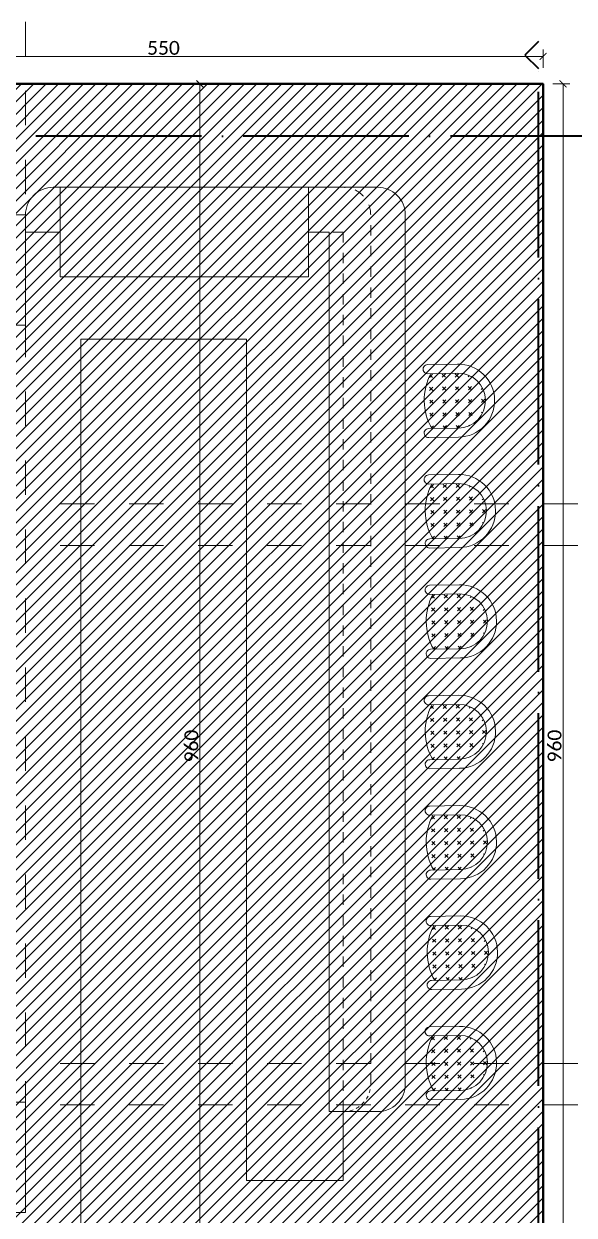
# Model space of a CAD drawing. Header units: centimetres. Extents: x -26724 to 60145, y -23645 to 6771.
# Drawn here: x -14845 to -14446, y 999 to 1862 of the extents above; entities that cross this region are included whole.
import ezdxf

# ---------------------------------------------------------------- set-up
doc = ezdxf.new("R2010")
doc.units = ezdxf.units.CM
for name, pattern in [('ACAD_ISO04W100', [30, 24, -3, 0, -3]), ('AUSGEZOGEN', [0]), ('DALEKOVOD_VN', [5, 2.5, -2.5])]:
    doc.linetypes.add(name, pattern=pattern)
doc.layers.add('3.IZGLED 2', color=7, linetype='Continuous', lineweight=9, true_color=0x4a4a4a)
doc.layers.add('IZGLED 2', color=253, linetype='Continuous', lineweight=9, true_color=0x828282)
doc.layers.add('4.KOTE', color=88, linetype='Continuous', lineweight=15)
doc.layers.add('zid', color=7, linetype='Continuous', lineweight=40)
doc.styles.get("Standard").update_dxf_attribs({"font": 'calibri.ttf'})
doc.dimstyles.new('ja 1 50', dxfattribs={"dimtxt": 10, "dimasz": 5, "dimexe": 5, "dimexo": 5, "dimgap": 1, "dimtad": 1, "dimdec": 0, "dimtxsty": 'Standard', "dimblk": 'ARCHTICK', "dimcen": 2.5, "dimclrd": 256, "dimclrt": 7, "dimadec": 0, "dimazin": 0, "dimtfac": 1, "dimtdec": 0, "dimtix": 1, "dimtmove": 1, "dimatfit": 3, "dimldrblk": 'ARCHTICK', "dimfxl": 10, "dimfxlon": 1, "dimlwd": 0, "dimlwe": 9, "dimarcsym": 0})

# ---------------------------------------------------------------- blocks, each defined once
blk = doc.blocks.new('_ArchTick')
at = {"color": 0, "linetype": 'ByBlock', "const_width": 0.15}
blk.add_lwpolyline([(-0.5, -0.5), (0.5, 0.5)], dxfattribs=at)
blk = doc.blocks.new('*D1816')
at = {"layer": '4.KOTE', "color": 0, "lineweight": 9, "transparency": 16777216}
for p, q in [((-15018.7, 1830.62), (-15018.7, 1843.81)), ((-14468.7, 1830.62), (-14468.7, 1843.81))]:
    blk.add_line(p, q, dxfattribs=at)
at = {"layer": '4.KOTE', "lineweight": 0, "transparency": 16777216}
blk.add_line((-15018.7, 1838.81), (-14468.7, 1838.81), dxfattribs=at)
at = {"layer": 'Defpoints', "color": 0, "transparency": 16777216}
for p in [(-14468.7, 1838.81), (-15018.7, 1818.89, 13.5), (-14468.7, 1818.89, 13.5)]:
    blk.add_point(p, dxfattribs=at)
at = {"layer": '4.KOTE', "lineweight": 0, "transparency": 16777216, "xscale": 5, "yscale": 5, "zscale": 5, "rotation": 180}
blk.add_blockref('_ArchTick', (-15018.7, 1838.81), dxfattribs=at)
at = {"layer": '4.KOTE', "lineweight": 0, "transparency": 16777216, "xscale": 5, "yscale": 5, "zscale": 5}
blk.add_blockref('_ArchTick', (-14468.7, 1838.81), dxfattribs=at)
at = {"layer": '4.KOTE', "color": 7, "transparency": 16777216, "insert": (-14743.7, 1844.93), "char_height": 10, "attachment_point": 5}
blk.add_mtext('550', dxfattribs=at)
blk = doc.blocks.new('*D1827')
at = {"layer": '4.KOTE', "color": 0, "lineweight": 9, "transparency": 16777216}
for p, q in [((-14707.35, 1818.89), (-14722.33, 1818.89)), ((-14707.35, 858.89), (-14722.33, 858.89))]:
    blk.add_line(p, q, dxfattribs=at)
at = {"layer": '4.KOTE', "lineweight": 0, "transparency": 16777216}
blk.add_line((-14717.33, 858.89), (-14717.33, 1818.89), dxfattribs=at)
at = {"layer": 'Defpoints', "color": 0, "transparency": 16777216}
for p in [(-14717.33, 1818.89), (-14472.11, 1818.89, 13.5), (-14468.7, 858.89, 13.5)]:
    blk.add_point(p, dxfattribs=at)
at = {"layer": '4.KOTE', "lineweight": 0, "transparency": 16777216, "xscale": 5, "yscale": 5, "zscale": 5}
for p, rotation in [((-14717.33, 1818.89), 90), ((-14717.33, 858.89), 270)]:
    blk.add_blockref('_ArchTick', p, dxfattribs=dict(at, rotation=rotation))
at = {"layer": '4.KOTE', "color": 7, "transparency": 16777216, "insert": (-14723.45, 1338.89), "char_height": 10, "attachment_point": 5, "rotation": 90}
blk.add_mtext('960', dxfattribs=at)
blk = doc.blocks.new('*D1828')
at = {"layer": '4.KOTE', "color": 0, "lineweight": 9, "transparency": 16777216}
for p, q in [((-14461.59, 1818.89), (-14449.27, 1818.89)), ((-14461.59, 858.89), (-14449.27, 858.89))]:
    blk.add_line(p, q, dxfattribs=at)
at = {"layer": '4.KOTE', "lineweight": 0, "transparency": 16777216}
blk.add_line((-14454.27, 1818.89), (-14454.27, 858.89), dxfattribs=at)
at = {"layer": 'Defpoints', "color": 0, "transparency": 16777216}
for p in [(-14468.7, 1818.89, 13.5), (-14468.7, 858.89, 13.5), (-14454.27, 858.89)]:
    blk.add_point(p, dxfattribs=at)
at = {"layer": '4.KOTE', "lineweight": 0, "transparency": 16777216, "xscale": 5, "yscale": 5, "zscale": 5}
for p, rotation in [((-14454.27, 1818.89), 90), ((-14454.27, 858.89), 270)]:
    blk.add_blockref('_ArchTick', p, dxfattribs=dict(at, rotation=rotation))
at = {"layer": '4.KOTE', "color": 7, "transparency": 16777216, "insert": (-14460.39, 1338.89), "char_height": 10, "attachment_point": 5, "rotation": 90}
blk.add_mtext('960', dxfattribs=at)
blk = doc.blocks.new('*D2089')
at = {"layer": '4.KOTE', "color": 0, "lineweight": 9, "transparency": 16777216}
for p, q in [((-6.71, 1833.89), (-18.93, 1833.89)), ((-23.93, 1743.89), (-8.93, 1743.89))]:
    blk.add_line(p, q, dxfattribs=at)
at = {"layer": '4.KOTE', "lineweight": 0, "transparency": 16777216}
blk.add_line((-13.93, 1833.89), (-13.93, 1743.89), dxfattribs=at)
at = {"layer": 'Defpoints', "color": 0, "transparency": 16777216}
for p in [(0, 1833.89, 13.5), (-18710.07, 1743.89, 13.5), (-13.93, 1743.89)]:
    blk.add_point(p, dxfattribs=at)
at = {"layer": '4.KOTE', "lineweight": 0, "transparency": 16777216, "xscale": 5, "yscale": 5, "zscale": 5}
for p, rotation in [((-13.93, 1833.89), 90), ((-13.93, 1743.89), 270)]:
    blk.add_blockref('_ArchTick', p, dxfattribs=dict(at, rotation=rotation))
at = {"layer": '4.KOTE', "color": 7, "transparency": 16777216, "insert": (-20.05, 1788.89), "char_height": 10, "attachment_point": 5, "rotation": 90}
blk.add_mtext('90', dxfattribs=at)

msp = doc.modelspace()

# ---------------------------------------------------------------- hatches: boundary and pattern name
at = {"layer": '4.KOTE'}
h = msp.add_hatch(dxfattribs=at)
h.set_pattern_fill('ANSI31', color=38, scale=2)
h.set_pattern_definition([(45, (-510, 0), (-4.490128, 4.490128), [])])
h.paths.add_polyline_path([(-14468.7, 858.89), (-14613.7, 858.89), (-14613.7, 713.89), (-14693.7, 713.89), (-14693.7, 573.89), (-14878.7, 573.89), (-14878.7, 713.89), (-14893.7, 713.89), (-14893.7, 606.49), (-15018.7, 606.48), (-15018.7, 1818.89), (-14468.7, 1818.89)])
h.paths.add_polyline_path([(-15338.58, 1893.89), (-15648.6, 1893.89), (-15648.6, 2263.89), (-15338.58, 2263.89)])

# ---------------------------------------------------------------- linework, layer by layer
at = {"layer": '3.IZGLED 2', "linetype": 'DALEKOVOD_VN', "ltscale": 10}
for p, q in [((-14843.6, 2213.89, 13.5), (-14843.6, 1643.89, 13.5)), ((-14843.6, 1645.89, 13.5), (-14843.6, 1080.89, 13.5)), ((-13643.6, 1514.39, 13.5), (-14843.6, 1514.39, 13.5)), ((-13643.6, 1484.39, 13.5), (-14843.6, 1484.39, 13.5)), ((-13643.6, 1108.89, 13.5), (-14843.6, 1108.89, 13.5)), ((-13643.6, 1078.89, 13.5), (-14843.6, 1078.89, 13.5))]:
    msp.add_line(p, q, dxfattribs=at)
at = {"layer": '3.IZGLED 2'}
for p, q in [((-14588.6, 1743.89, 13.5), (-14638.6, 1743.89, 13.5)), ((-14568.6, 1093.89, 13.5), (-14568.6, 1723.89, 13.5)), ((-14818.6, 1711.39, 13.5), (-14843.6, 1711.39, 13.5)), ((-14638.6, 1711.39, 13.5), (-14623.6, 1711.39, 13.5)), ((-14623.6, 1711.39, 13.5), (-14623.6, 1073.89, 13.5)), ((-14803.6, 940.89, 13.5), (-14803.6, 1633.89, 13.5)), ((-14803.6, 1633.89, 13.5), (-14683.6, 1633.89, 13.5)), ((-14683.6, 1023.89, 13.5), (-14683.6, 1633.89, 13.5)), ((-14588.27, 1073.89, 13.5), (-14623.6, 1073.89, 13.5))]:
    msp.add_line(p, q, dxfattribs=at)
at = {"layer": '3.IZGLED 2', "linetype": 'DALEKOVOD_VN', "ltscale": 3}
msp.add_line((-14593.6, 1093.89, 13.5), (-14593.6, 1723.89, 13.5), dxfattribs=at)
at = {"layer": '3.IZGLED 2', "linetype": 'AUSGEZOGEN', "lineweight": 18, "transparency": 33554687}
for p, q in [((-14843.6, 1711.39, 13.5), (-14818.6, 1711.39, 13.5)), ((-14803.6, 1633.89, 13.5), (-14683.6, 1633.89, 13.5)), ((-14803.6, 1633.89, 13.5), (-14803.6, 940.89, 13.5))]:
    msp.add_line(p, q, dxfattribs=at)
at = {"layer": '3.IZGLED 2', "transparency": 33554687}
for p, q in [((-14552.33, 1615.44, 13.5), (-14530.74, 1615.79, 13.5)), ((-14530.64, 1609.17, 13.5), (-14552.22, 1608.82, 13.5)), ((-14551.07, 1606.05, 13.5), (-14548.76, 1608.43, 13.5)), ((-14550.54, 1607.84, 13.5), (-14548.73, 1606.09, 13.5)), ((-14541.74, 1608.54, 13.5), (-14539.36, 1606.24, 13.5)), ((-14541.7, 1606.2, 13.5), (-14539.4, 1608.58, 13.5)), ((-14532.38, 1608.69, 13.5), (-14530, 1606.38, 13.5)), ((-14532.34, 1606.35, 13.5), (-14530.04, 1608.73, 13.5)), ((-14522.98, 1606.5, 13.5), (-14522.11, 1607.4, 13.5)), ((-14520.92, 1606.81, 13.5), (-14520.64, 1606.53, 13.5)), ((-14550.95, 1599.03, 13.5), (-14548.58, 1596.73, 13.5)), ((-14550.92, 1596.69, 13.5), (-14548.61, 1599.07, 13.5)), ((-14541.59, 1599.18, 13.5), (-14539.22, 1596.87, 13.5)), ((-14541.56, 1596.84, 13.5), (-14539.25, 1599.21, 13.5)), ((-14532.23, 1599.33, 13.5), (-14529.85, 1597.02, 13.5)), ((-14532.19, 1596.99, 13.5), (-14529.89, 1599.36, 13.5)), ((-14522.87, 1599.48, 13.5), (-14520.49, 1597.17, 13.5)), ((-14522.83, 1597.14, 13.5), (-14520.53, 1599.51, 13.5)), ((-14513.51, 1599.63, 13.5), (-14513.13, 1599.26, 13.5)), ((-14513.47, 1597.28, 13.5), (-14512.57, 1598.22, 13.5)), ((-14550.8, 1589.67, 13.5), (-14548.43, 1587.36, 13.5)), ((-14550.77, 1587.33, 13.5), (-14548.46, 1589.7, 13.5)), ((-14541.44, 1589.82, 13.5), (-14539.07, 1587.51, 13.5)), ((-14541.41, 1587.48, 13.5), (-14539.1, 1589.85, 13.5)), ((-14532.08, 1589.97, 13.5), (-14529.7, 1587.66, 13.5)), ((-14532.05, 1587.63, 13.5), (-14529.74, 1590, 13.5)), ((-14522.72, 1590.11, 13.5), (-14520.34, 1587.81, 13.5)), ((-14522.68, 1587.77, 13.5), (-14520.38, 1590.15, 13.5)), ((-14513.36, 1590.26, 13.5), (-14510.98, 1587.96, 13.5)), ((-14513.32, 1587.92, 13.5), (-14511.02, 1590.3, 13.5)), ((-14510.46, 1589.59, 13.5), (-14510.46, 1589.63, 13.5)), ((-14503.84, 1589.73, 13.5), (-14503.84, 1589.69, 13.5)), ((-14550.66, 1580.31, 13.5), (-14548.28, 1578, 13.5)), ((-14550.62, 1577.97, 13.5), (-14548.32, 1580.34, 13.5)), ((-14541.29, 1580.46, 13.5), (-14538.92, 1578.15, 13.5)), ((-14541.26, 1578.11, 13.5), (-14538.95, 1580.49, 13.5)), ((-14531.93, 1580.6, 13.5), (-14529.56, 1578.3, 13.5)), ((-14531.9, 1578.26, 13.5), (-14529.59, 1580.64, 13.5)), ((-14522.57, 1580.75, 13.5), (-14520.19, 1578.45, 13.5)), ((-14522.53, 1578.41, 13.5), (-14520.23, 1580.79, 13.5)), ((-14513.21, 1580.9, 13.5), (-14512.6, 1580.31, 13.5)), ((-14551.59, 1569.07, 13.5), (-14530, 1569.41, 13.5)), ((-14550.25, 1570.69, 13.5), (-14548.62, 1569.12, 13.5)), ((-14549.6, 1569.5, 13.5), (-14548.17, 1570.98, 13.5)), ((-14541.14, 1571.09, 13.5), (-14539.26, 1569.27, 13.5)), ((-14540.63, 1569.24, 13.5), (-14538.8, 1571.13, 13.5)), ((-14531.78, 1571.24, 13.5), (-14529.9, 1569.42, 13.5)), ((-14531.27, 1569.39, 13.5), (-14529.44, 1571.28, 13.5)), ((-14522.42, 1571.39, 13.5), (-14522.18, 1571.16, 13.5)), ((-14529.9, 1562.8, 13.5), (-14551.48, 1562.45, 13.5)), ((-14551.61, 1535.44, 13.5), (-14530.03, 1535.78, 13.5)), ((-14529.92, 1529.16, 13.5), (-14551.51, 1528.82, 13.5)), ((-14541.03, 1528.53, 13.5), (-14538.65, 1526.23, 13.5)), ((-14540.99, 1526.19, 13.5), (-14538.69, 1528.57, 13.5)), ((-14531.66, 1528.68, 13.5), (-14529.29, 1526.38, 13.5)), ((-14531.63, 1526.34, 13.5), (-14529.32, 1528.72, 13.5)), ((-14550.35, 1526.04, 13.5), (-14548.05, 1528.42, 13.5)), ((-14549.82, 1527.84, 13.5), (-14548.01, 1526.08, 13.5)), ((-14522.27, 1526.49, 13.5), (-14521.4, 1527.39, 13.5)), ((-14520.21, 1526.8, 13.5), (-14519.93, 1526.53, 13.5)), ((-14550.24, 1519.02, 13.5), (-14547.86, 1516.72, 13.5)), ((-14550.2, 1516.68, 13.5), (-14547.9, 1519.06, 13.5)), ((-14540.88, 1519.17, 13.5), (-14538.5, 1516.87, 13.5)), ((-14540.84, 1516.83, 13.5), (-14538.54, 1519.21, 13.5)), ((-14531.52, 1519.32, 13.5), (-14529.14, 1517.02, 13.5)), ((-14531.48, 1516.98, 13.5), (-14529.18, 1519.36, 13.5)), ((-14522.15, 1519.47, 13.5), (-14519.78, 1517.17, 13.5)), ((-14522.12, 1517.13, 13.5), (-14519.81, 1519.51, 13.5)), ((-14512.79, 1519.62, 13.5), (-14512.42, 1519.26, 13.5)), ((-14512.76, 1517.28, 13.5), (-14511.85, 1518.21, 13.5)), ((-14550.09, 1509.66, 13.5), (-14547.71, 1507.36, 13.5)), ((-14550.05, 1507.32, 13.5), (-14547.75, 1509.7, 13.5)), ((-14540.73, 1509.81, 13.5), (-14538.35, 1507.51, 13.5)), ((-14540.69, 1507.47, 13.5), (-14538.39, 1509.85, 13.5)), ((-14531.37, 1509.96, 13.5), (-14528.99, 1507.66, 13.5)), ((-14531.33, 1507.62, 13.5), (-14529.03, 1510, 13.5)), ((-14522, 1510.11, 13.5), (-14519.63, 1507.8, 13.5)), ((-14521.97, 1507.77, 13.5), (-14519.66, 1510.15, 13.5)), ((-14512.64, 1510.26, 13.5), (-14510.27, 1507.95, 13.5)), ((-14512.61, 1507.92, 13.5), (-14510.3, 1510.29, 13.5)), ((-14509.75, 1509.58, 13.5), (-14509.75, 1509.62, 13.5)), ((-14503.13, 1509.73, 13.5), (-14503.13, 1509.69, 13.5)), ((-14549.94, 1500.3, 13.5), (-14547.56, 1498, 13.5)), ((-14549.9, 1497.96, 13.5), (-14547.6, 1500.34, 13.5)), ((-14540.58, 1500.45, 13.5), (-14538.2, 1498.15, 13.5)), ((-14540.54, 1498.11, 13.5), (-14538.24, 1500.49, 13.5)), ((-14531.22, 1500.6, 13.5), (-14528.84, 1498.29, 13.5)), ((-14531.18, 1498.26, 13.5), (-14528.88, 1500.63, 13.5)), ((-14521.86, 1500.75, 13.5), (-14519.48, 1498.44, 13.5)), ((-14521.82, 1498.41, 13.5), (-14519.52, 1500.78, 13.5)), ((-14512.49, 1500.9, 13.5), (-14511.88, 1500.3, 13.5)), ((-14550.87, 1489.06, 13.5), (-14529.29, 1489.41, 13.5)), ((-14549.53, 1490.68, 13.5), (-14547.9, 1489.11, 13.5)), ((-14548.89, 1489.49, 13.5), (-14547.45, 1490.97, 13.5)), ((-14540.43, 1491.09, 13.5), (-14538.54, 1489.26, 13.5)), ((-14539.92, 1489.24, 13.5), (-14538.09, 1491.12, 13.5)), ((-14531.07, 1491.24, 13.5), (-14529.18, 1489.41, 13.5)), ((-14530.55, 1489.39, 13.5), (-14528.73, 1491.27, 13.5)), ((-14521.71, 1491.39, 13.5), (-14521.46, 1491.15, 13.5)), ((-14529.18, 1482.79, 13.5), (-14550.77, 1482.44, 13.5)), ((-14550.9, 1455.43, 13.5), (-14529.31, 1455.77, 13.5)), ((-14529.21, 1449.16, 13.5), (-14550.79, 1448.81, 13.5)), ((-14549.63, 1446.03, 13.5), (-14547.33, 1448.41, 13.5)), ((-14549.11, 1447.83, 13.5), (-14547.29, 1446.07, 13.5)), ((-14540.31, 1448.52, 13.5), (-14537.93, 1446.22, 13.5)), ((-14540.27, 1446.18, 13.5), (-14537.97, 1448.56, 13.5)), ((-14530.95, 1448.67, 13.5), (-14528.57, 1446.37, 13.5)), ((-14530.91, 1446.33, 13.5), (-14528.61, 1448.71, 13.5)), ((-14521.55, 1446.48, 13.5), (-14520.68, 1447.38, 13.5)), ((-14519.49, 1446.79, 13.5), (-14519.21, 1446.52, 13.5)), ((-14549.52, 1439.01, 13.5), (-14547.14, 1436.71, 13.5)), ((-14549.48, 1436.67, 13.5), (-14547.18, 1439.05, 13.5)), ((-14540.16, 1439.16, 13.5), (-14537.78, 1436.86, 13.5)), ((-14540.12, 1436.82, 13.5), (-14537.82, 1439.2, 13.5)), ((-14530.8, 1439.31, 13.5), (-14528.42, 1437.01, 13.5)), ((-14530.76, 1436.97, 13.5), (-14528.46, 1439.35, 13.5)), ((-14521.44, 1439.46, 13.5), (-14519.06, 1437.16, 13.5)), ((-14521.4, 1437.12, 13.5), (-14519.1, 1439.5, 13.5)), ((-14512.08, 1439.61, 13.5), (-14511.7, 1439.25, 13.5)), ((-14512.04, 1437.27, 13.5), (-14511.14, 1438.2, 13.5)), ((-14549.37, 1429.65, 13.5), (-14546.99, 1427.35, 13.5)), ((-14549.33, 1427.31, 13.5), (-14547.03, 1429.69, 13.5)), ((-14540.01, 1429.8, 13.5), (-14537.63, 1427.5, 13.5)), ((-14539.97, 1427.46, 13.5), (-14537.67, 1429.84, 13.5)), ((-14530.65, 1429.95, 13.5), (-14528.27, 1427.65, 13.5)), ((-14530.61, 1427.61, 13.5), (-14528.31, 1429.99, 13.5)), ((-14521.29, 1430.1, 13.5), (-14518.91, 1427.8, 13.5)), ((-14521.25, 1427.76, 13.5), (-14518.95, 1430.14, 13.5)), ((-14511.93, 1430.25, 13.5), (-14509.55, 1427.95, 13.5)), ((-14511.89, 1427.91, 13.5), (-14509.59, 1430.29, 13.5)), ((-14509.03, 1429.58, 13.5), (-14509.03, 1429.61, 13.5)), ((-14502.41, 1429.72, 13.5), (-14502.41, 1429.68, 13.5)), ((-14549.22, 1420.29, 13.5), (-14546.84, 1417.99, 13.5)), ((-14549.19, 1417.95, 13.5), (-14546.88, 1420.33, 13.5)), ((-14539.86, 1420.44, 13.5), (-14537.48, 1418.14, 13.5)), ((-14539.82, 1418.1, 13.5), (-14537.52, 1420.48, 13.5)), ((-14530.5, 1420.59, 13.5), (-14528.12, 1418.29, 13.5)), ((-14530.46, 1418.25, 13.5), (-14528.16, 1420.63, 13.5)), ((-14521.14, 1420.74, 13.5), (-14518.76, 1418.44, 13.5)), ((-14521.1, 1418.4, 13.5), (-14518.8, 1420.78, 13.5)), ((-14511.78, 1420.89, 13.5), (-14511.17, 1420.3, 13.5)), ((-14550.16, 1409.06, 13.5), (-14528.57, 1409.4, 13.5)), ((-14548.81, 1410.68, 13.5), (-14547.19, 1409.1, 13.5)), ((-14548.17, 1409.48, 13.5), (-14546.73, 1410.97, 13.5)), ((-14539.71, 1411.08, 13.5), (-14537.83, 1409.25, 13.5)), ((-14539.2, 1409.23, 13.5), (-14537.37, 1411.12, 13.5)), ((-14530.35, 1411.23, 13.5), (-14528.46, 1409.4, 13.5)), ((-14529.84, 1409.38, 13.5), (-14528.01, 1411.27, 13.5)), ((-14520.99, 1411.38, 13.5), (-14520.75, 1411.14, 13.5)), ((-14528.47, 1402.78, 13.5), (-14550.05, 1402.44, 13.5)), ((-14551.61, 1375.4, 13.5), (-14530.03, 1375.74, 13.5)), ((-14529.92, 1369.13, 13.5), (-14551.51, 1368.78, 13.5)), ((-14550.35, 1366, 13.5), (-14548.05, 1368.38, 13.5)), ((-14549.82, 1367.8, 13.5), (-14548.01, 1366.04, 13.5)), ((-14541.03, 1368.49, 13.5), (-14538.65, 1366.19, 13.5)), ((-14540.99, 1366.15, 13.5), (-14538.69, 1368.53, 13.5)), ((-14531.66, 1368.64, 13.5), (-14529.29, 1366.34, 13.5)), ((-14531.63, 1366.3, 13.5), (-14529.32, 1368.68, 13.5)), ((-14522.27, 1366.45, 13.5), (-14521.4, 1367.35, 13.5)), ((-14520.21, 1366.76, 13.5), (-14519.93, 1366.49, 13.5)), ((-14550.24, 1358.98, 13.5), (-14547.86, 1356.68, 13.5)), ((-14550.2, 1356.64, 13.5), (-14547.9, 1359.02, 13.5)), ((-14540.88, 1359.13, 13.5), (-14538.5, 1356.83, 13.5)), ((-14540.84, 1356.79, 13.5), (-14538.54, 1359.17, 13.5)), ((-14531.52, 1359.28, 13.5), (-14529.14, 1356.98, 13.5)), ((-14531.48, 1356.94, 13.5), (-14529.18, 1359.32, 13.5)), ((-14522.15, 1359.43, 13.5), (-14519.78, 1357.13, 13.5)), ((-14522.12, 1357.09, 13.5), (-14519.81, 1359.47, 13.5)), ((-14512.79, 1359.58, 13.5), (-14512.42, 1359.22, 13.5)), ((-14512.76, 1357.24, 13.5), (-14511.85, 1358.17, 13.5)), ((-14550.09, 1349.62, 13.5), (-14547.71, 1347.32, 13.5)), ((-14550.05, 1347.28, 13.5), (-14547.75, 1349.66, 13.5)), ((-14540.73, 1349.77, 13.5), (-14538.35, 1347.47, 13.5)), ((-14540.69, 1347.43, 13.5), (-14538.39, 1349.81, 13.5)), ((-14531.37, 1349.92, 13.5), (-14528.99, 1347.62, 13.5)), ((-14531.33, 1347.58, 13.5), (-14529.03, 1349.96, 13.5)), ((-14522, 1350.07, 13.5), (-14519.63, 1347.77, 13.5)), ((-14521.97, 1347.73, 13.5), (-14519.66, 1350.11, 13.5)), ((-14512.64, 1350.22, 13.5), (-14510.27, 1347.92, 13.5)), ((-14512.61, 1347.88, 13.5), (-14510.3, 1350.26, 13.5)), ((-14509.75, 1349.55, 13.5), (-14509.75, 1349.58, 13.5)), ((-14503.13, 1349.69, 13.5), (-14503.13, 1349.65, 13.5)), ((-14549.94, 1340.26, 13.5), (-14547.56, 1337.96, 13.5)), ((-14549.9, 1337.92, 13.5), (-14547.6, 1340.3, 13.5)), ((-14540.58, 1340.41, 13.5), (-14538.2, 1338.11, 13.5)), ((-14540.54, 1338.07, 13.5), (-14538.24, 1340.45, 13.5)), ((-14531.22, 1340.56, 13.5), (-14528.84, 1338.26, 13.5)), ((-14531.18, 1338.22, 13.5), (-14528.88, 1340.6, 13.5)), ((-14521.86, 1340.71, 13.5), (-14519.48, 1338.41, 13.5)), ((-14521.82, 1338.37, 13.5), (-14519.52, 1340.75, 13.5)), ((-14512.49, 1340.86, 13.5), (-14511.88, 1340.27, 13.5)), ((-14549.53, 1330.65, 13.5), (-14547.9, 1329.07, 13.5)), ((-14548.89, 1329.45, 13.5), (-14547.45, 1330.94, 13.5)), ((-14540.43, 1331.05, 13.5), (-14538.54, 1329.22, 13.5)), ((-14539.92, 1329.2, 13.5), (-14538.09, 1331.09, 13.5)), ((-14531.07, 1331.2, 13.5), (-14529.18, 1329.37, 13.5)), ((-14530.55, 1329.35, 13.5), (-14528.73, 1331.24, 13.5)), ((-14521.71, 1331.35, 13.5), (-14521.46, 1331.11, 13.5)), ((-14550.87, 1329.03, 13.5), (-14529.29, 1329.37, 13.5)), ((-14529.18, 1322.75, 13.5), (-14550.77, 1322.41, 13.5)), ((-14550.9, 1295.39, 13.5), (-14529.31, 1295.74, 13.5)), ((-14529.21, 1289.12, 13.5), (-14550.79, 1288.77, 13.5)), ((-14549.63, 1286, 13.5), (-14547.33, 1288.38, 13.5)), ((-14549.11, 1287.79, 13.5), (-14547.29, 1286.04, 13.5)), ((-14540.31, 1288.49, 13.5), (-14537.93, 1286.18, 13.5)), ((-14540.27, 1286.15, 13.5), (-14537.97, 1288.52, 13.5)), ((-14530.95, 1288.64, 13.5), (-14528.57, 1286.33, 13.5)), ((-14530.91, 1286.3, 13.5), (-14528.61, 1288.67, 13.5)), ((-14521.55, 1286.45, 13.5), (-14520.68, 1287.34, 13.5)), ((-14519.49, 1286.76, 13.5), (-14519.21, 1286.48, 13.5)), ((-14549.52, 1278.98, 13.5), (-14547.14, 1276.67, 13.5)), ((-14549.48, 1276.64, 13.5), (-14547.18, 1279.01, 13.5)), ((-14540.16, 1279.13, 13.5), (-14537.78, 1276.82, 13.5)), ((-14540.12, 1276.79, 13.5), (-14537.82, 1279.16, 13.5)), ((-14530.8, 1279.28, 13.5), (-14528.42, 1276.97, 13.5)), ((-14530.76, 1276.94, 13.5), (-14528.46, 1279.31, 13.5)), ((-14521.44, 1279.42, 13.5), (-14519.06, 1277.12, 13.5)), ((-14521.4, 1277.08, 13.5), (-14519.1, 1279.46, 13.5)), ((-14512.08, 1279.57, 13.5), (-14511.7, 1279.21, 13.5)), ((-14512.04, 1277.23, 13.5), (-14511.14, 1278.17, 13.5)), ((-14549.37, 1269.62, 13.5), (-14546.99, 1267.31, 13.5)), ((-14549.33, 1267.28, 13.5), (-14547.03, 1269.65, 13.5)), ((-14540.01, 1269.77, 13.5), (-14537.63, 1267.46, 13.5)), ((-14539.97, 1267.42, 13.5), (-14537.67, 1269.8, 13.5)), ((-14530.65, 1269.91, 13.5), (-14528.27, 1267.61, 13.5)), ((-14530.61, 1267.57, 13.5), (-14528.31, 1269.95, 13.5)), ((-14521.29, 1270.06, 13.5), (-14518.91, 1267.76, 13.5)), ((-14521.25, 1267.72, 13.5), (-14518.95, 1270.1, 13.5)), ((-14511.93, 1270.21, 13.5), (-14509.55, 1267.91, 13.5)), ((-14511.89, 1267.87, 13.5), (-14509.59, 1270.25, 13.5)), ((-14509.03, 1269.54, 13.5), (-14509.03, 1269.58, 13.5)), ((-14502.41, 1269.68, 13.5), (-14502.41, 1269.64, 13.5)), ((-14511.78, 1260.85, 13.5), (-14511.17, 1260.26, 13.5)), ((-14549.22, 1260.25, 13.5), (-14546.84, 1257.95, 13.5)), ((-14549.19, 1257.91, 13.5), (-14546.88, 1260.29, 13.5)), ((-14539.86, 1260.4, 13.5), (-14537.48, 1258.1, 13.5)), ((-14539.82, 1258.06, 13.5), (-14537.52, 1260.44, 13.5)), ((-14530.5, 1260.55, 13.5), (-14528.12, 1258.25, 13.5)), ((-14530.46, 1258.21, 13.5), (-14528.16, 1260.59, 13.5)), ((-14521.14, 1260.7, 13.5), (-14518.76, 1258.4, 13.5)), ((-14521.1, 1258.36, 13.5), (-14518.8, 1260.74, 13.5)), ((-14550.16, 1249.02, 13.5), (-14528.57, 1249.36, 13.5)), ((-14548.81, 1250.64, 13.5), (-14547.19, 1249.07, 13.5)), ((-14548.17, 1249.45, 13.5), (-14546.73, 1250.93, 13.5)), ((-14539.71, 1251.04, 13.5), (-14537.83, 1249.22, 13.5)), ((-14539.2, 1249.19, 13.5), (-14537.37, 1251.08, 13.5)), ((-14530.35, 1251.19, 13.5), (-14528.46, 1249.37, 13.5)), ((-14529.84, 1249.34, 13.5), (-14528.01, 1251.23, 13.5)), ((-14520.99, 1251.34, 13.5), (-14520.75, 1251.11, 13.5)), ((-14528.47, 1242.74, 13.5), (-14550.05, 1242.4, 13.5)), ((-14550.18, 1215.39, 13.5), (-14528.6, 1215.73, 13.5)), ((-14528.49, 1209.11, 13.5), (-14550.07, 1208.77, 13.5)), ((-14548.92, 1205.99, 13.5), (-14546.61, 1208.37, 13.5)), ((-14548.39, 1207.78, 13.5), (-14546.58, 1206.03, 13.5)), ((-14539.59, 1208.48, 13.5), (-14537.22, 1206.18, 13.5)), ((-14539.56, 1206.14, 13.5), (-14537.25, 1208.52, 13.5)), ((-14530.23, 1208.63, 13.5), (-14527.85, 1206.33, 13.5)), ((-14530.19, 1206.29, 13.5), (-14527.89, 1208.67, 13.5)), ((-14520.83, 1206.44, 13.5), (-14519.96, 1207.34, 13.5)), ((-14518.78, 1206.75, 13.5), (-14518.49, 1206.48, 13.5)), ((-14548.8, 1198.97, 13.5), (-14546.43, 1196.67, 13.5)), ((-14548.77, 1196.63, 13.5), (-14546.46, 1199.01, 13.5)), ((-14539.44, 1199.12, 13.5), (-14537.07, 1196.82, 13.5)), ((-14539.41, 1196.78, 13.5), (-14537.1, 1199.16, 13.5)), ((-14530.08, 1199.27, 13.5), (-14527.7, 1196.97, 13.5)), ((-14530.05, 1196.93, 13.5), (-14527.74, 1199.31, 13.5)), ((-14520.72, 1199.42, 13.5), (-14518.34, 1197.11, 13.5)), ((-14520.68, 1197.08, 13.5), (-14518.38, 1199.46, 13.5)), ((-14511.36, 1199.57, 13.5), (-14510.99, 1199.2, 13.5)), ((-14511.32, 1197.23, 13.5), (-14510.42, 1198.16, 13.5)), ((-14548.66, 1189.61, 13.5), (-14546.28, 1187.31, 13.5)), ((-14548.62, 1187.27, 13.5), (-14546.32, 1189.65, 13.5)), ((-14539.29, 1189.76, 13.5), (-14536.92, 1187.46, 13.5)), ((-14539.26, 1187.42, 13.5), (-14536.95, 1189.8, 13.5)), ((-14529.93, 1189.91, 13.5), (-14527.56, 1187.6, 13.5)), ((-14529.9, 1187.57, 13.5), (-14527.59, 1189.94, 13.5)), ((-14520.57, 1190.06, 13.5), (-14518.19, 1187.75, 13.5)), ((-14520.53, 1187.72, 13.5), (-14518.23, 1190.09, 13.5)), ((-14511.21, 1190.21, 13.5), (-14508.83, 1187.9, 13.5)), ((-14511.17, 1187.87, 13.5), (-14508.87, 1190.24, 13.5)), ((-14508.31, 1189.53, 13.5), (-14508.32, 1189.57, 13.5)), ((-14501.7, 1189.68, 13.5), (-14501.7, 1189.64, 13.5)), ((-14548.51, 1180.25, 13.5), (-14546.13, 1177.94, 13.5)), ((-14548.47, 1177.91, 13.5), (-14546.17, 1180.29, 13.5)), ((-14539.15, 1180.4, 13.5), (-14536.77, 1178.09, 13.5)), ((-14539.11, 1178.06, 13.5), (-14536.8, 1180.43, 13.5)), ((-14529.78, 1180.55, 13.5), (-14527.41, 1178.24, 13.5)), ((-14529.75, 1178.21, 13.5), (-14527.44, 1180.58, 13.5)), ((-14520.42, 1180.7, 13.5), (-14518.05, 1178.39, 13.5)), ((-14520.39, 1178.36, 13.5), (-14518.08, 1180.73, 13.5)), ((-14511.06, 1180.84, 13.5), (-14510.45, 1180.25, 13.5)), ((-14549.44, 1169.01, 13.5), (-14527.86, 1169.36, 13.5)), ((-14548.1, 1170.63, 13.5), (-14546.47, 1169.06, 13.5)), ((-14547.45, 1169.44, 13.5), (-14546.02, 1170.92, 13.5)), ((-14539, 1171.04, 13.5), (-14537.11, 1169.21, 13.5)), ((-14538.48, 1169.19, 13.5), (-14536.66, 1171.07, 13.5)), ((-14529.63, 1171.19, 13.5), (-14527.75, 1169.36, 13.5)), ((-14529.12, 1169.34, 13.5), (-14527.29, 1171.22, 13.5)), ((-14520.27, 1171.33, 13.5), (-14520.03, 1171.1, 13.5)), ((-14527.75, 1162.74, 13.5), (-14549.33, 1162.39, 13.5)), ((-14550.9, 1135.36, 13.5), (-14529.31, 1135.7, 13.5)), ((-14529.21, 1129.08, 13.5), (-14550.79, 1128.74, 13.5)), ((-14549.63, 1125.96, 13.5), (-14547.33, 1128.34, 13.5)), ((-14549.11, 1127.75, 13.5), (-14547.29, 1126, 13.5)), ((-14540.31, 1128.45, 13.5), (-14537.93, 1126.15, 13.5)), ((-14540.27, 1126.11, 13.5), (-14537.97, 1128.49, 13.5)), ((-14530.95, 1128.6, 13.5), (-14528.57, 1126.3, 13.5)), ((-14530.91, 1126.26, 13.5), (-14528.61, 1128.64, 13.5)), ((-14521.55, 1126.41, 13.5), (-14520.68, 1127.31, 13.5)), ((-14519.49, 1126.72, 13.5), (-14519.21, 1126.45, 13.5)), ((-14549.52, 1118.94, 13.5), (-14547.14, 1116.64, 13.5)), ((-14549.48, 1116.6, 13.5), (-14547.18, 1118.98, 13.5)), ((-14540.16, 1119.09, 13.5), (-14537.78, 1116.79, 13.5)), ((-14540.12, 1116.75, 13.5), (-14537.82, 1119.13, 13.5)), ((-14530.8, 1119.24, 13.5), (-14528.42, 1116.94, 13.5)), ((-14530.76, 1116.9, 13.5), (-14528.46, 1119.28, 13.5)), ((-14521.44, 1119.39, 13.5), (-14519.06, 1117.08, 13.5)), ((-14521.4, 1117.05, 13.5), (-14519.1, 1119.43, 13.5)), ((-14512.08, 1119.54, 13.5), (-14511.7, 1119.17, 13.5)), ((-14512.04, 1117.2, 13.5), (-14511.14, 1118.13, 13.5)), ((-14549.37, 1109.58, 13.5), (-14546.99, 1107.28, 13.5)), ((-14549.33, 1107.24, 13.5), (-14547.03, 1109.62, 13.5)), ((-14540.01, 1109.73, 13.5), (-14537.63, 1107.43, 13.5)), ((-14539.97, 1107.39, 13.5), (-14537.67, 1109.77, 13.5)), ((-14530.65, 1109.88, 13.5), (-14528.27, 1107.57, 13.5)), ((-14530.61, 1107.54, 13.5), (-14528.31, 1109.91, 13.5)), ((-14521.29, 1110.03, 13.5), (-14518.91, 1107.72, 13.5)), ((-14521.25, 1107.69, 13.5), (-14518.95, 1110.06, 13.5)), ((-14511.93, 1110.18, 13.5), (-14509.55, 1107.87, 13.5)), ((-14511.89, 1107.84, 13.5), (-14509.59, 1110.21, 13.5)), ((-14509.03, 1109.5, 13.5), (-14509.03, 1109.54, 13.5)), ((-14502.41, 1109.65, 13.5), (-14502.41, 1109.61, 13.5)), ((-14549.22, 1100.22, 13.5), (-14546.84, 1097.91, 13.5)), ((-14549.19, 1097.88, 13.5), (-14546.88, 1100.26, 13.5)), ((-14539.86, 1100.37, 13.5), (-14537.48, 1098.06, 13.5)), ((-14539.82, 1098.03, 13.5), (-14537.52, 1100.4, 13.5)), ((-14530.5, 1100.52, 13.5), (-14528.12, 1098.21, 13.5)), ((-14530.46, 1098.18, 13.5), (-14528.16, 1100.55, 13.5)), ((-14521.14, 1100.67, 13.5), (-14518.76, 1098.36, 13.5)), ((-14521.1, 1098.33, 13.5), (-14518.8, 1100.7, 13.5)), ((-14511.78, 1100.81, 13.5), (-14511.17, 1100.22, 13.5)), ((-14550.16, 1088.98, 13.5), (-14528.57, 1089.33, 13.5)), ((-14548.81, 1090.6, 13.5), (-14547.19, 1089.03, 13.5)), ((-14548.17, 1089.41, 13.5), (-14546.73, 1090.89, 13.5)), ((-14539.71, 1091.01, 13.5), (-14537.83, 1089.18, 13.5)), ((-14539.2, 1089.16, 13.5), (-14537.37, 1091.04, 13.5)), ((-14530.35, 1091.16, 13.5), (-14528.46, 1089.33, 13.5)), ((-14529.84, 1089.31, 13.5), (-14528.01, 1091.19, 13.5)), ((-14520.99, 1091.3, 13.5), (-14520.75, 1091.07, 13.5)), ((-14528.47, 1082.71, 13.5), (-14550.05, 1082.36, 13.5))]:
    msp.add_line(p, q, dxfattribs=at)
at = {"layer": '3.IZGLED 2', "elevation": 13.5}
msp.add_lwpolyline([(-14843.6, 1723.89, -0.419151), (-14823.6, 1743.89), (-14818.6, 1743.89), (-14818.6, 1723.89)], format="xyb", dxfattribs=at)
for points in [[(-14818.6, 1743.89), (-14638.6, 1743.89), (-14638.6, 1678.89), (-14818.6, 1678.89), (-14818.6, 1743.89)], [(-14613.6, 1073.89), (-14613.6, 1023.89), (-14683.6, 1023.89)]]:
    msp.add_lwpolyline(points, dxfattribs=at)
at = {"layer": '3.IZGLED 2', "ltscale": 12, "elevation": 13.5}
for points in [[(-14873.6, 1723.89), (-14843.6, 1723.89), (-14843.6, 1643.89), (-14873.6, 1643.89)], [(-14873.6, 1080.89), (-14843.6, 1080.89), (-14843.6, 1000.89), (-14873.6, 1000.89)]]:
    msp.add_lwpolyline(points, close=True, dxfattribs=at)
at = {"layer": '3.IZGLED 2', "linetype": 'DALEKOVOD_VN', "ltscale": 3}
msp.add_arc((-14613.43, 1724.06, 13.5), 19.83, 359.51789, 90.48211, dxfattribs=at)
at = {"layer": '3.IZGLED 2'}
for centre, start, end in [((-14588.43, 1724.06, 13.5), 359.51789, 90.48211), ((-14588.43, 1093.72, 13.5), 269.51789, 0.48211)]:
    msp.add_arc(centre, 19.83, start, end, dxfattribs=at)
at = {"layer": '3.IZGLED 2', "transparency": 33554687}
for centre, radius, start, end in [((-14552.28, 1612.13, 13.5), 3.31, 90.91367, 270.91367), ((-14530.32, 1589.31, 13.5), 26.48, 0.91367, 90.91367), ((-14513.69, 1589.56, 13.5), 41.14, 152.01712, 209.81023), ((-14530.32, 1589.31, 13.5), 19.86, 0.91367, 90.91367), ((-14530.32, 1589.27, 13.5), 19.86, 270.91367, 0.91367), ((-14530.32, 1589.27, 13.5), 26.48, 270.91367, 0.91367), ((-14551.54, 1565.76, 13.5), 3.31, 90.91367, 270.91367), ((-14551.56, 1532.13, 13.5), 3.31, 90.91367, 270.91367), ((-14512.97, 1509.55, 13.5), 41.14, 152.01712, 209.81023), ((-14529.61, 1509.3, 13.5), 26.48, 0.91367, 90.91367), ((-14529.61, 1509.3, 13.5), 19.86, 0.91367, 90.91367), ((-14529.61, 1509.27, 13.5), 19.86, 270.91367, 0.91367), ((-14529.61, 1509.27, 13.5), 26.48, 270.91367, 0.91367), ((-14550.82, 1485.75, 13.5), 3.31, 90.91367, 270.91367), ((-14550.84, 1452.12, 13.5), 3.31, 90.91367, 270.91367), ((-14528.89, 1429.3, 13.5), 26.48, 0.91367, 90.91367), ((-14512.25, 1429.54, 13.5), 41.14, 152.01712, 209.81023), ((-14528.89, 1429.3, 13.5), 19.86, 0.91367, 90.91367), ((-14528.89, 1429.26, 13.5), 19.86, 270.91367, 0.91367), ((-14528.89, 1429.26, 13.5), 26.48, 270.91367, 0.91367), ((-14550.1, 1405.75, 13.5), 3.31, 90.91367, 270.91367), ((-14551.56, 1372.09, 13.5), 3.31, 90.91367, 270.91367), ((-14529.61, 1349.27, 13.5), 26.48, 0.91367, 90.91367), ((-14512.97, 1349.51, 13.5), 41.14, 152.01712, 209.81023), ((-14529.61, 1349.27, 13.5), 19.86, 0.91367, 90.91367), ((-14529.61, 1349.23, 13.5), 19.86, 270.91367, 0.91367), ((-14529.61, 1349.23, 13.5), 26.48, 270.91367, 0.91367), ((-14550.82, 1325.72, 13.5), 3.31, 90.91367, 270.91367), ((-14550.84, 1292.08, 13.5), 3.31, 90.91367, 270.91367), ((-14528.89, 1269.26, 13.5), 26.48, 0.91367, 90.91367), ((-14512.25, 1269.51, 13.5), 41.14, 152.01712, 209.81023), ((-14528.89, 1269.26, 13.5), 19.86, 0.91367, 90.91367), ((-14528.89, 1269.22, 13.5), 19.86, 270.91367, 0.91367), ((-14528.89, 1269.22, 13.5), 26.48, 270.91367, 0.91367), ((-14550.1, 1245.71, 13.5), 3.31, 90.91367, 270.91367), ((-14550.13, 1212.08, 13.5), 3.31, 90.91367, 270.91367), ((-14528.17, 1189.25, 13.5), 26.48, 0.91367, 90.91367), ((-14528.17, 1189.25, 13.5), 19.86, 0.91367, 90.91367), ((-14511.54, 1189.5, 13.5), 41.14, 152.01712, 209.81023), ((-14528.17, 1189.21, 13.5), 19.86, 270.91367, 0.91367), ((-14528.17, 1189.21, 13.5), 26.48, 270.91367, 0.91367), ((-14549.39, 1165.7, 13.5), 3.31, 90.91367, 270.91367), ((-14550.84, 1132.05, 13.5), 3.31, 90.91367, 270.91367), ((-14528.89, 1109.22, 13.5), 26.48, 0.91367, 90.91367), ((-14512.25, 1109.47, 13.5), 41.14, 152.01712, 209.81023), ((-14528.89, 1109.22, 13.5), 19.86, 0.91367, 90.91367), ((-14528.89, 1109.18, 13.5), 19.86, 270.91367, 0.91367), ((-14528.89, 1109.18, 13.5), 26.48, 270.91367, 0.91367), ((-14550.1, 1085.67, 13.5), 3.31, 90.91367, 270.91367)]:
    msp.add_arc(centre, radius, start, end, dxfattribs=at)
at = {"layer": '3.IZGLED 2', "linetype": 'DALEKOVOD_VN'}
msp.add_arc((-14613.43, 1093.72, 13.5), 19.83, 269.51789, 0.48211, dxfattribs=at)
at = {"layer": 'IZGLED 2', "color": 32, "lineweight": 35}
for p, q in [((-14472.11, 1849.52, 13.5), (-14481.88, 1839.76, 13.5)), ((-14481.88, 1839.76, 13.5), (-14472.11, 1829.99, 13.5))]:
    msp.add_line(p, q, dxfattribs=at)
at = {"layer": 'IZGLED 2', "color": 32, "linetype": 'ACAD_ISO04W100', "lineweight": 35, "ltscale": 5}
for p, q in [((-14472.11, 942.49, 13.5), (-14472.11, 1829.99, 13.5)), ((-14265.78, 1781.07), (-15211.96, 1781.07))]:
    msp.add_line(p, q, dxfattribs=at)
at = {"layer": 'IZGLED 2', "linetype": 'DALEKOVOD_VN', "ltscale": 3}
for q in [(-14623.6, 1711.39, 13.5), (-14613.6, 1073.89, 13.5)]:
    msp.add_line((-14613.6, 1711.39, 13.5), q, dxfattribs=at)
at = {"layer": 'zid', "ltscale": 12, "elevation": 13.5}
msp.add_lwpolyline([(-14468.7, 858.89), (-14613.7, 858.89), (-14613.7, 713.89), (-14693.7, 713.89), (-14693.7, 573.89), (-14878.7, 573.89), (-14878.7, 713.89), (-14893.7, 713.89), (-14893.7, 606.49), (-15018.7, 606.48), (-15018.7, 1818.89), (-14468.7, 1818.89), (-14468.7, 858.89)], dxfattribs=at)

# ---------------------------------------------------------------- dimensions: what is measured, and where the dimension line sits
at = {"layer": '4.KOTE'}
dim = msp.add_linear_dim(base=(-14468.7, 1838.81), p1=(-15018.7, 1818.89, 13.5), p2=(-14468.7, 1818.89, 13.5), dimstyle='ja 1 50', dxfattribs=at)
dim.commit()
dim.dimension.update_dxf_attribs({"geometry": '*D1816', "text_midpoint": (-14743.7, 1844.93)})
for base, p1, p2, picture, middle in [((-13.93, 1743.89), (0, 1833.89, 13.5), (-18710.07, 1743.89, 13.5), '*D2089', (-20.05, 1788.89)), ((-14717.33, 1818.89), (-14468.7, 858.89, 13.5), (-14472.11, 1818.89, 13.5), '*D1827', (-14723.45, 1338.89)), ((-14454.27, 858.89), (-14468.7, 1818.89, 13.5), (-14468.7, 858.89, 13.5), '*D1828', (-14460.39, 1338.89))]:
    dim = msp.add_linear_dim(base=base, p1=p1, p2=p2, angle=90, dimstyle='ja 1 50', dxfattribs=at)
    dim.commit()
    dim.dimension.update_dxf_attribs({"geometry": picture, "text_midpoint": middle})

doc.saveas('drawing.dxf')
